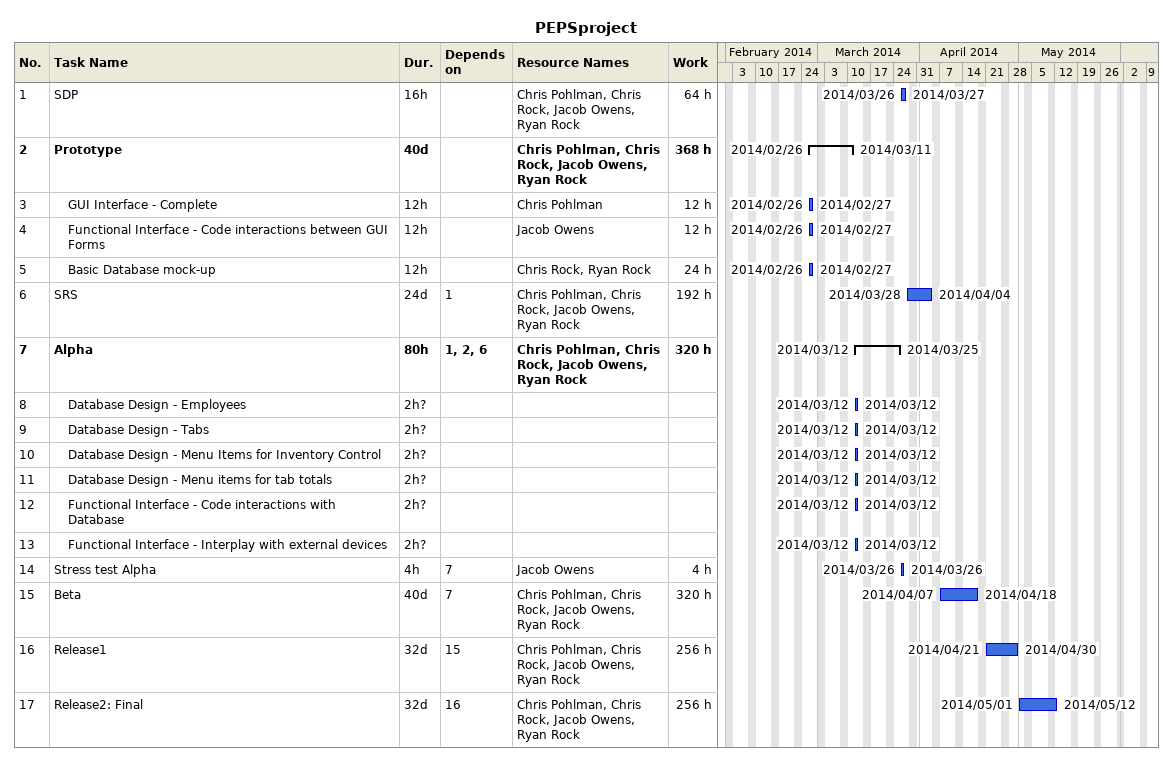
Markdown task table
PEPSproject

| ID | Level | Task | Duration | Start | Finish | Predecessors | Resources | Work (h) |
|---|---|---|---|---|---|---|---|---|
| 1 | 1 | SDP | 16h | 2014-03-26 | 2014-03-27 |  | Chris Pohlman, Chris Rock, Jacob Owens, Ryan Rock | 64 |
| 2 | 1 | **Prototype** | 40d | 2014-02-26 | 2014-03-11 |  | Chris Pohlman, Chris Rock, Jacob Owens, Ryan Rock | 368 |
| 3 | 2 | GUI Interface - Complete | 12h | 2014-02-26 | 2014-02-27 |  | Chris Pohlman | 12 |
| 4 | 2 | Functional Interface - Code interactions between GUI Forms | 12h | 2014-02-26 | 2014-02-27 |  | Jacob Owens | 12 |
| 5 | 2 | Basic Database mock-up | 12h | 2014-02-26 | 2014-02-27 |  | Chris Rock, Ryan Rock | 24 |
| 6 | 1 | SRS | 24d | 2014-03-28 | 2014-04-04 | 1 | Chris Pohlman, Chris Rock, Jacob Owens, Ryan Rock | 192 |
| 7 | 1 | **Alpha** | 80h | 2014-03-12 | 2014-03-25 | 1, 2, 6 | Chris Pohlman, Chris Rock, Jacob Owens, Ryan Rock | 320 |
| 8 | 2 | Database Design - Employees | 2h? | 2014-03-12 | 2014-03-12 |  |  |  |
| 9 | 2 | Database Design - Tabs | 2h? | 2014-03-12 | 2014-03-12 |  |  |  |
| 10 | 2 | Database Design - Menu Items for Inventory Control | 2h? | 2014-03-12 | 2014-03-12 |  |  |  |
| 11 | 2 | Database Design - Menu items for tab totals | 2h? | 2014-03-12 | 2014-03-12 |  |  |  |
| 12 | 2 | Functional Interface - Code interactions with Database | 2h? | 2014-03-12 | 2014-03-12 |  |  |  |
| 13 | 2 | Functional Interface - Interplay with external devices | 2h? | 2014-03-12 | 2014-03-12 |  |  |  |
| 14 | 1 | Stress test Alpha | 4h | 2014-03-26 | 2014-03-26 | 7 | Jacob Owens | 4 |
| 15 | 1 | Beta | 40d | 2014-04-07 | 2014-04-18 | 7 | Chris Pohlman, Chris Rock, Jacob Owens, Ryan Rock | 320 |
| 16 | 1 | Release1 | 32d | 2014-04-21 | 2014-04-30 | 15 | Chris Pohlman, Chris Rock, Jacob Owens, Ryan Rock | 256 |
| 17 | 1 | Release2: Final | 32d | 2014-05-01 | 2014-05-12 | 16 | Chris Pohlman, Chris Rock, Jacob Owens, Ryan Rock | 256 |
